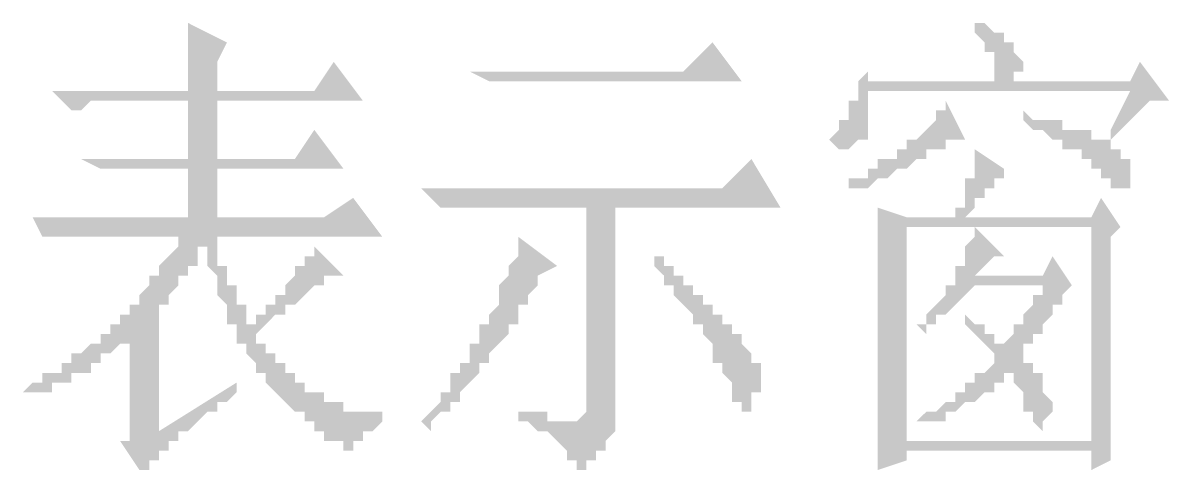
# Model space of a CAD drawing. Header units: inches. Extents: x 11 to 286, y 6 to 196.
# Drawn here: x 243.685 to 248.68, y 38.664 to 40.612 of the extents above; entities that cross this region are included whole.
import ezdxf

# ---------------------------------------------------------------- set-up
doc = ezdxf.new("R2010")
doc.units = ezdxf.units.IN
doc.header["$MEASUREMENT"] = 0
doc.layers.add('PDF_实体填充', color=7, linetype='Continuous', true_color=0xffffff)

msp = doc.modelspace()

# ---------------------------------------------------------------- hatches: boundary and pattern name
at = {"layer": 'PDF_实体填充', "transparency": 33554559}
msp.add_hatch(color=7, dxfattribs=at).paths.add_polyline_path([(244.2774, 38.8338), (244.6161, 39.0454), (244.6161, 39.0031), (244.5738, 38.9608), (244.5314, 38.9608), (244.5314, 38.9184), (244.4891, 38.9184), (244.4468, 38.8761), (244.4044, 38.8338), (244.3621, 38.8338), (244.3621, 38.7914), (244.3198, 38.7914), (244.3198, 38.7491), (244.2774, 38.7491), (244.2774, 38.7068), (244.2351, 38.7068), (244.2351, 38.6644), (244.1928, 38.6644), (244.1081, 38.7914), (244.1504, 38.7914), (244.1504, 38.8338), (244.1504, 38.8761), (244.1504, 38.9184), (244.1504, 39.2571), (244.1504, 39.2148), (244.1081, 39.2148), (244.0658, 39.1724), (244.0234, 39.1724), (244.0234, 39.1301), (243.9811, 39.1301), (243.9811, 39.0878), (243.9388, 39.0878), (243.8964, 39.0878), (243.8964, 39.0454), (243.8541, 39.0454), (243.8118, 39.0454), (243.8118, 39.0031), (243.7694, 39.0031), (243.7271, 39.0031), (243.6848, 39.0031), (243.7271, 39.0454), (243.7694, 39.0454), (243.7694, 39.0878), (243.8118, 39.0878), (243.8541, 39.0878), (243.8541, 39.1301), (243.8964, 39.1301), (243.8964, 39.1724), (243.9388, 39.1724), (243.9811, 39.2148), (244.0234, 39.2148), (244.0234, 39.2571), (244.0658, 39.2571), (244.0658, 39.2994), (244.1081, 39.2994), (244.1081, 39.3418), (244.1504, 39.3418), (244.1504, 39.3841), (244.1928, 39.3841), (244.1928, 39.4264), (244.2351, 39.4688), (244.2351, 39.5111), (244.2774, 39.5111), (244.2774, 39.5534), (244.3198, 39.5958), (244.3621, 39.6381), (244.3621, 39.6804), (243.9388, 39.6804), (243.8964, 39.6804), (243.8541, 39.6804), (243.8118, 39.6804), (243.7694, 39.6804), (243.7271, 39.7651), (244.4044, 39.7651), (244.4044, 39.9768), (244.1504, 39.9768), (244.1081, 39.9768), (244.0658, 39.9768), (244.0234, 39.9768), (243.9388, 40.0191), (244.4044, 40.0191), (244.4044, 40.2731), (244.0658, 40.2731), (244.0234, 40.2731), (243.9811, 40.2731), (243.9388, 40.2308), (243.8964, 40.2308), (243.8118, 40.3154), (244.4044, 40.3154), (244.4044, 40.3578), (244.4044, 40.4001), (244.4044, 40.4424), (244.4044, 40.4848), (244.4044, 40.5271), (244.4044, 40.5694), (244.4044, 40.6118), (244.5738, 40.5271), (244.5314, 40.4424), (244.5314, 40.3154), (244.9548, 40.3154), (245.0394, 40.4424), (245.1664, 40.2731), (244.5314, 40.2731), (244.5314, 40.0191), (244.8701, 40.0191), (244.9548, 40.1461), (245.0818, 39.9768), (244.5314, 39.9768), (244.5314, 39.7651), (244.9971, 39.7651), (245.1241, 39.8498), (245.2511, 39.6804), (244.4891, 39.6804), (244.5314, 39.6804), (244.5314, 39.6381), (244.5314, 39.5958), (244.5314, 39.5534), (244.5738, 39.5534), (244.5738, 39.5111), (244.5738, 39.4688), (244.6161, 39.4688), (244.6161, 39.4264), (244.6161, 39.3841), (244.6584, 39.3841), (244.6584, 39.3418), (244.6584, 39.2994), (244.7008, 39.2994), (244.7008, 39.3418), (244.7431, 39.3418), (244.7431, 39.3841), (244.7854, 39.3841), (244.7854, 39.4264), (244.8278, 39.4264), (244.8278, 39.4688), (244.8701, 39.5111), (244.8701, 39.5534), (244.9124, 39.5534), (244.9124, 39.5958), (244.9548, 39.5958), (244.9548, 39.6381), (245.0818, 39.5111), (244.9971, 39.5111), (244.9971, 39.4688), (244.9548, 39.4688), (244.9124, 39.4264), (244.8701, 39.3841), (244.8278, 39.3841), (244.8278, 39.3418), (244.7854, 39.3418), (244.7431, 39.2994), (244.7008, 39.2571), (244.7008, 39.2148), (244.7431, 39.2148), (244.7431, 39.1724), (244.7854, 39.1724), (244.7854, 39.1301), (244.8278, 39.1301), (244.8278, 39.0878), (244.8701, 39.0878), (244.8701, 39.0454), (244.9124, 39.0454), (244.9124, 39.0031), (244.9548, 39.0031), (244.9971, 39.0031), (244.9971, 38.9608), (245.0394, 38.9608), (245.0818, 38.9608), (245.0818, 38.9184), (245.1241, 38.9184), (245.1664, 38.9184), (245.2088, 38.9184), (245.2511, 38.9184), (245.2511, 38.8761), (245.2088, 38.8338), (245.1664, 38.8338), (245.1664, 38.7914), (245.1241, 38.7914), (245.1241, 38.7491), (245.0818, 38.7491), (245.0818, 38.7914), (245.0394, 38.7914), (244.9971, 38.7914), (244.9971, 38.8338), (244.9548, 38.8338), (244.9548, 38.8761), (244.9124, 38.8761), (244.9124, 38.9184), (244.8701, 38.9184), (244.8278, 38.9608), (244.7854, 39.0031), (244.7431, 39.0454), (244.7431, 39.0878), (244.7008, 39.0878), (244.7008, 39.1301), (244.6584, 39.1724), (244.6584, 39.2148), (244.6161, 39.2148), (244.6161, 39.2571), (244.6161, 39.2994), (244.5738, 39.2994), (244.5738, 39.3418), (244.5738, 39.3841), (244.5314, 39.4264), (244.5314, 39.4688), (244.5314, 39.5111), (244.4891, 39.5534), (244.4891, 39.5958), (244.4891, 39.6381), (244.4468, 39.6381), (244.4468, 39.5958), (244.4468, 39.5534), (244.4044, 39.5534), (244.4044, 39.5111), (244.3621, 39.5111), (244.3621, 39.4688), (244.3198, 39.4264), (244.3198, 39.3841), (244.2774, 39.3841), (244.2774, 39.3418)], flags=0)
h = msp.add_hatch(color=7, dxfattribs=at)
h.paths.add_polyline_path([(248.4261, 39.6804), (248.4261, 39.6381), (248.4261, 39.5958), (248.4261, 39.5534), (248.4261, 39.5534), (248.4261, 39.5111), (248.4261, 39.4688), (248.4261, 39.4264), (248.4261, 39.4264), (248.4261, 39.3841), (248.4261, 39.3418), (248.4261, 39.3418), (248.4261, 39.2994), (248.4261, 39.2571), (248.4261, 39.2571), (248.4261, 39.2148), (248.4261, 39.1724), (248.4261, 39.1724), (248.4261, 39.1301), (248.4261, 39.1301), (248.4261, 39.0878), (248.4261, 39.0878), (248.4261, 39.0454), (248.4261, 39.0031), (248.4261, 39.0031), (248.4261, 39.0031), (248.4261, 38.9608), (248.4261, 38.9608), (248.4261, 38.9184), (248.4261, 38.9184), (248.4261, 38.8761), (248.4261, 38.8761), (248.4261, 38.8761), (248.4261, 38.8338), (248.4261, 38.8338), (248.4261, 38.8338), (248.4261, 38.7914), (248.4261, 38.7914), (248.4261, 38.7914), (248.4261, 38.7491), (248.4261, 38.7491), (248.4261, 38.7491), (248.4261, 38.7491), (248.4261, 38.7491), (248.4261, 38.7068), (248.4261, 38.7068), (248.3414, 38.6644), (248.3414, 38.7491), (247.5371, 38.7491), (247.5371, 38.7068), (247.4101, 38.6644), (247.4101, 38.6644), (247.4101, 38.7068), (247.4101, 38.7068), (247.4101, 38.7491), (247.4101, 38.7491), (247.4101, 38.7914), (247.4101, 38.7914), (247.4101, 38.8338), (247.4101, 38.8338), (247.4101, 38.8761), (247.4101, 38.8761), (247.4101, 38.9184), (247.4101, 38.9184), (247.4101, 38.9608), (247.4101, 38.9608), (247.4101, 39.0031), (247.4101, 39.0031), (247.4101, 39.0454), (247.4101, 39.0454), (247.4101, 39.0878), (247.4101, 39.0878), (247.4101, 39.1301), (247.4101, 39.1301), (247.4101, 39.1724), (247.4101, 39.1724), (247.4101, 39.2148), (247.4101, 39.2148), (247.4101, 39.2571), (247.4101, 39.2571), (247.4101, 39.2994), (247.4101, 39.2994), (247.4101, 39.3418), (247.4101, 39.3418), (247.4101, 39.3841), (247.4101, 39.3841), (247.4101, 39.4264), (247.4101, 39.4264), (247.4101, 39.4688), (247.4101, 39.4688), (247.4101, 39.5111), (247.4101, 39.5111), (247.4101, 39.5534), (247.4101, 39.5534), (247.4101, 39.5958), (247.4101, 39.5958), (247.4101, 39.6381), (247.4101, 39.6381), (247.4101, 39.6804), (247.4101, 39.6804), (247.4101, 39.7228), (247.4101, 39.7228), (247.4101, 39.7651), (247.4101, 39.7651), (247.4101, 39.8074), (247.4101, 39.8074), (247.5371, 39.7651), (247.7488, 39.7651), (247.7488, 39.7651), (247.7488, 39.8074), (247.7911, 39.8074), (247.7911, 39.8498), (247.7911, 39.8498), (247.7911, 39.8498), (247.7911, 39.8921), (247.7911, 39.8921), (247.7911, 39.9344), (247.8334, 39.9344), (247.8334, 39.9768), (247.8334, 39.9768), (247.8334, 40.0191), (247.8334, 40.0191), (247.8334, 40.0614), (247.8334, 40.0614), (247.9604, 39.9768), (247.9604, 39.9768), (247.9604, 39.9768), (247.9604, 39.9344), (247.9604, 39.9344), (247.9181, 39.9344), (247.9181, 39.9344), (247.9181, 39.8921), (247.8758, 39.8921), (247.8758, 39.8921), (247.8758, 39.8498), (247.8334, 39.8498), (247.8334, 39.8074), (247.8334, 39.8074), (247.7911, 39.7651), (247.7911, 39.7651), (248.3414, 39.7651), (248.3838, 39.8498), (248.4684, 39.7228), (248.4261, 39.6804)], flags=0)
h.paths.add_polyline_path([(247.5371, 39.7228), (247.5371, 38.7914), (248.3414, 38.7914), (248.3414, 39.7228), (247.5371, 39.7228)], flags=0)
h.paths.add_polyline_path([(248.0451, 39.1724), (248.0451, 39.1301), (248.0451, 39.1301), (248.0874, 39.1301), (248.0874, 39.0878), (248.0874, 39.0878), (248.1298, 39.0878), (248.1298, 39.0454), (248.1298, 39.0454), (248.1298, 39.0454), (248.1298, 39.0031), (248.1298, 39.0031), (248.1721, 38.9608), (248.1721, 38.9608), (248.1721, 38.9184), (248.1721, 38.9184), (248.1298, 38.8761), (248.1298, 38.8761), (248.1298, 38.8761), (248.1298, 38.8338), (248.1298, 38.8338), (248.0874, 38.8761), (248.0874, 38.8761), (248.0874, 38.8761), (248.0874, 38.9184), (248.0874, 38.9184), (248.0451, 38.9184), (248.0451, 38.9608), (248.0451, 38.9608), (248.0451, 39.0031), (248.0451, 39.0031), (248.0028, 39.0454), (248.0028, 39.0454), (248.0028, 39.0454), (248.0028, 39.0878), (247.9604, 39.0878), (247.9604, 39.0878), (247.9604, 39.0454), (247.9181, 39.0454), (247.9181, 39.0454), (247.9181, 39.0031), (247.8758, 39.0031), (247.8758, 39.0031), (247.8758, 39.0031), (247.8334, 38.9608), (247.8334, 38.9608), (247.8334, 38.9608), (247.7911, 38.9608), (247.7911, 38.9608), (247.7488, 38.9184), (247.7488, 38.9184), (247.7488, 38.9184), (247.7064, 38.9184), (247.7064, 38.9184), (247.7064, 38.8761), (247.6641, 38.8761), (247.6641, 38.8761), (247.6641, 38.8761), (247.6218, 38.8761), (247.6218, 38.8761), (247.5794, 38.8761), (247.5794, 38.8338), (247.5794, 38.8338), (247.5794, 38.8761), (247.5794, 38.8761), (247.6218, 38.9184), (247.6218, 38.9184), (247.6641, 38.9184), (247.6641, 38.9184), (247.6641, 38.9184), (247.7064, 38.9608), (247.7064, 38.9608), (247.7064, 38.9608), (247.7488, 38.9608), (247.7488, 39.0031), (247.7488, 39.0031), (247.7911, 39.0031), (247.7911, 39.0031), (247.7911, 39.0454), (247.8334, 39.0454), (247.8334, 39.0454), (247.8334, 39.0878), (247.8758, 39.0878), (247.8758, 39.0878), (247.8758, 39.0878), (247.9181, 39.1301), (247.9181, 39.1301), (247.9181, 39.1301), (247.9181, 39.1724), (247.9181, 39.1724), (247.9181, 39.1724), (247.8758, 39.2148), (247.8758, 39.2148), (247.8758, 39.2148), (247.8334, 39.2571), (247.8334, 39.2571), (247.8334, 39.2571), (247.7911, 39.2994), (247.7911, 39.2994), (247.7911, 39.2994), (247.7911, 39.2994), (247.7911, 39.3418), (247.7911, 39.3418), (247.8334, 39.2994), (247.8334, 39.2994), (247.8334, 39.2994), (247.8758, 39.2994), (247.8758, 39.2994), (247.8758, 39.2571), (247.9181, 39.2571), (247.9181, 39.2571), (247.9181, 39.2148), (247.9604, 39.2148), (247.9604, 39.2148), (247.9604, 39.2148), (247.9604, 39.2148), (248.0028, 39.2571), (248.0028, 39.2571), (248.0028, 39.2571), (248.0028, 39.2994), (248.0451, 39.2994), (248.0451, 39.2994), (248.0451, 39.3418), (248.0451, 39.3418), (248.0874, 39.3841), (248.0874, 39.3841), (248.0874, 39.3841), (248.0874, 39.4264), (248.1298, 39.4264), (248.1298, 39.4688), (247.8334, 39.4688), (247.7911, 39.4264), (247.7911, 39.4264), (247.7911, 39.4264), (247.7911, 39.4264), (247.7488, 39.3841), (247.7488, 39.3841), (247.7488, 39.3841), (247.7064, 39.3418), (247.7064, 39.3418), (247.7064, 39.3418), (247.6641, 39.3418), (247.6641, 39.2994), (247.6218, 39.2994), (247.6218, 39.2994), (247.6218, 39.2994), (247.6218, 39.2571), (247.5794, 39.2994), (247.6218, 39.2994), (247.6218, 39.3418), (247.6218, 39.3418), (247.6641, 39.3841), (247.6641, 39.3841), (247.6641, 39.3841), (247.7064, 39.4264), (247.7064, 39.4264), (247.7064, 39.4264), (247.7064, 39.4688), (247.7488, 39.4688), (247.7488, 39.5111), (247.7488, 39.5111), (247.7488, 39.5111), (247.7488, 39.5111), (247.7488, 39.5534), (247.7911, 39.5534), (247.7911, 39.5958), (247.7911, 39.5958), (247.7911, 39.6381), (247.7911, 39.6381), (247.8334, 39.6804), (247.8334, 39.6804), (247.8334, 39.6804), (247.8334, 39.7228), (247.9604, 39.5958), (247.9181, 39.5958), (247.9181, 39.5958), (247.9181, 39.5958), (247.8758, 39.5534), (247.8758, 39.5534), (247.8758, 39.5534), (247.8334, 39.5111), (247.8334, 39.5111), (248.1298, 39.5111), (248.1721, 39.5958), (248.2568, 39.4688), (248.2144, 39.4264), (248.2144, 39.3841), (248.1721, 39.3841), (248.1721, 39.3418), (248.1721, 39.3418), (248.1721, 39.3418), (248.1298, 39.2994), (248.1298, 39.2994), (248.1298, 39.2571), (248.1298, 39.2571), (248.0874, 39.2571), (248.0874, 39.2148), (248.0874, 39.2148), (248.0451, 39.2148), (248.0451, 39.1724), (248.0451, 39.1724), (248.0451, 39.1724), (248.0451, 39.1724), (248.0451, 39.1724)], flags=0)
h.paths.add_polyline_path([(248.4261, 40.1461), (248.5108, 40.3154), (247.3678, 40.3154), (247.3678, 40.2731), (247.3678, 40.2308), (247.3678, 40.2308), (247.3678, 40.1884), (247.3678, 40.1884), (247.3678, 40.1461), (247.3678, 40.1461), (247.3678, 40.1461), (247.3678, 40.1038), (247.3254, 40.1038), (247.3254, 40.1038), (247.3254, 40.1038), (247.2831, 40.0614), (247.2831, 40.0614), (247.2831, 40.0614), (247.2831, 40.0614), (247.2408, 40.0614), (247.2408, 40.0614), (247.2408, 40.0614), (247.1984, 40.1038), (247.1984, 40.1038), (247.1984, 40.1038), (247.1984, 40.1038), (247.2408, 40.1461), (247.2408, 40.1461), (247.2408, 40.1461), (247.2408, 40.1884), (247.2831, 40.1884), (247.2831, 40.2308), (247.2831, 40.2308), (247.2831, 40.2308), (247.2831, 40.2731), (247.3254, 40.2731), (247.3254, 40.2731), (247.3254, 40.3154), (247.3254, 40.3154), (247.3254, 40.3578), (247.3254, 40.3578), (247.3678, 40.4001), (247.3678, 40.4001), (247.3678, 40.4424), (247.3678, 40.4424), (247.3678, 40.3578), (247.9181, 40.3578), (247.9181, 40.3578), (247.9181, 40.4001), (247.9181, 40.4001), (247.9181, 40.4424), (247.9181, 40.4424), (247.9181, 40.4848), (247.9181, 40.4848), (247.8758, 40.4848), (247.8758, 40.5271), (247.8758, 40.5271), (247.8758, 40.5271), (247.8334, 40.5694), (247.8334, 40.5694), (247.8334, 40.5694), (247.8334, 40.5694), (247.8334, 40.6118), (247.8758, 40.6118), (247.8758, 40.6118), (247.9181, 40.5694), (247.9181, 40.5694), (247.9181, 40.5694), (247.9604, 40.5694), (247.9604, 40.5694), (247.9604, 40.5271), (248.0028, 40.5271), (248.0028, 40.5271), (248.0028, 40.5271), (248.0028, 40.5271), (248.0028, 40.4848), (248.0028, 40.4848), (248.0451, 40.4424), (248.0451, 40.4424), (248.0451, 40.4424), (248.0451, 40.4001), (248.0028, 40.4001), (248.0028, 40.3578), (248.0028, 40.3578), (248.0028, 40.3578), (248.5108, 40.3578), (248.5531, 40.4424), (248.6801, 40.2731), (248.6801, 40.2731), (248.6378, 40.2731), (248.6378, 40.2731), (248.5954, 40.2731), (248.5954, 40.2731), (248.5954, 40.2731), (248.5531, 40.2308), (248.5531, 40.2308), (248.5531, 40.2308), (248.5108, 40.1884), (248.5108, 40.1884), (248.5108, 40.1884), (248.4684, 40.1461), (248.4684, 40.1461), (248.4684, 40.1461), (248.4261, 40.1038), (248.4261, 40.1038), (248.4261, 40.1461)], flags=0)
h.paths.add_polyline_path([(247.7064, 40.2731), (247.7911, 40.1038), (247.7911, 40.1038), (247.7911, 40.1038), (247.7488, 40.1038), (247.7488, 40.1038), (247.7488, 40.1038), (247.7064, 40.1038), (247.7064, 40.0614), (247.7064, 40.0614), (247.6641, 40.0614), (247.6641, 40.0614), (247.6218, 40.0614), (247.6218, 40.0191), (247.5794, 40.0191), (247.5794, 40.0191), (247.5794, 40.0191), (247.5794, 40.0191), (247.5371, 39.9768), (247.5371, 39.9768), (247.5371, 39.9768), (247.4948, 39.9768), (247.4948, 39.9768), (247.4524, 39.9344), (247.4524, 39.9344), (247.4524, 39.9344), (247.4101, 39.9344), (247.4101, 39.9344), (247.4101, 39.9344), (247.3678, 39.8921), (247.3678, 39.8921), (247.3254, 39.8921), (247.3254, 39.8921), (247.3254, 39.8921), (247.2831, 39.8921), (247.2831, 39.8498), (247.2831, 39.8921), (247.2831, 39.8921), (247.2831, 39.9344), (247.3254, 39.9344), (247.3254, 39.9344), (247.3254, 39.9344), (247.3678, 39.9344), (247.3678, 39.9768), (247.3678, 39.9768), (247.4101, 39.9768), (247.4101, 39.9768), (247.4101, 40.0191), (247.4524, 40.0191), (247.4524, 40.0191), (247.4948, 40.0191), (247.4948, 40.0614), (247.4948, 40.0614), (247.5371, 40.0614), (247.5371, 40.0614), (247.5371, 40.1038), (247.5794, 40.1038), (247.5794, 40.1038), (247.5794, 40.1038), (247.6218, 40.1461), (247.6218, 40.1461), (247.6218, 40.1461), (247.6641, 40.1884), (247.6641, 40.1884), (247.6641, 40.1884), (247.6641, 40.2308), (247.7064, 40.2308), (247.7064, 40.2308), (247.7064, 40.2731), (247.7064, 40.2731)], flags=0)
h.paths.add_polyline_path([(248.0451, 40.2308), (248.0874, 40.1884), (248.1298, 40.1884), (248.1298, 40.1884), (248.1721, 40.1884), (248.1721, 40.1884), (248.2144, 40.1884), (248.2144, 40.1461), (248.2568, 40.1461), (248.2568, 40.1461), (248.2568, 40.1461), (248.2991, 40.1461), (248.2991, 40.1461), (248.2991, 40.1461), (248.3414, 40.1461), (248.3414, 40.1038), (248.3414, 40.1038), (248.3838, 40.1038), (248.3838, 40.1038), (248.3838, 40.1038), (248.4261, 40.1038), (248.4261, 40.1038), (248.4261, 40.1038), (248.4261, 40.0614), (248.4684, 40.0614), (248.4684, 40.0614), (248.4684, 40.0191), (248.5108, 40.0191), (248.5108, 40.0191), (248.5108, 39.9768), (248.5108, 39.9768), (248.5108, 39.9768), (248.5108, 39.9344), (248.5108, 39.8921), (248.5108, 39.8921), (248.4684, 39.8921), (248.4684, 39.8921), (248.4684, 39.8921), (248.4684, 39.8921), (248.4261, 39.8921), (248.4261, 39.8921), (248.4261, 39.9344), (248.4261, 39.9344), (248.3838, 39.9344), (248.3838, 39.9768), (248.3838, 39.9768), (248.3414, 39.9768), (248.3414, 39.9768), (248.3414, 40.0191), (248.2991, 40.0191), (248.2991, 40.0191), (248.2991, 40.0614), (248.2568, 40.0614), (248.2568, 40.0614), (248.2568, 40.0614), (248.2144, 40.0614), (248.2144, 40.1038), (248.2144, 40.1038), (248.1721, 40.1038), (248.1721, 40.1038), (248.1298, 40.1461), (248.1298, 40.1461), (248.1298, 40.1461), (248.0874, 40.1461), (248.0874, 40.1461), (248.0451, 40.1884), (248.0451, 40.1884), (248.0451, 40.2308), (248.0451, 40.2308)], flags=0)
h = msp.add_hatch(color=7, dxfattribs=at)
h.paths.add_polyline_path([(245.6321, 40.4001), (246.5634, 40.4001), (246.6904, 40.5271), (246.8174, 40.3578), (245.8438, 40.3578), (245.8438, 40.3578), (245.8014, 40.3578), (245.8014, 40.3578), (245.8014, 40.3578), (245.7591, 40.3578), (245.7591, 40.3578), (245.7168, 40.3578), (245.7168, 40.3578), (245.7168, 40.3578), (245.7168, 40.3578), (245.6321, 40.4001)], flags=0)
h.paths.add_polyline_path([(245.4204, 39.8921), (246.7328, 39.8921), (246.8598, 40.0191), (246.9868, 39.8074), (246.2671, 39.8074), (246.2671, 38.9184), (246.2671, 38.8761), (246.2671, 38.8761), (246.2671, 38.8338), (246.2671, 38.8338), (246.2671, 38.8338), (246.2248, 38.7914), (246.2248, 38.7914), (246.2248, 38.7914), (246.2248, 38.7491), (246.2248, 38.7491), (246.1824, 38.7491), (246.1824, 38.7068), (246.1824, 38.7068), (246.1401, 38.7068), (246.1401, 38.7068), (246.1401, 38.6644), (246.0978, 38.6644), (246.0978, 38.6644), (246.0978, 38.6644), (246.0978, 38.6644), (246.0978, 38.7068), (246.0554, 38.7068), (246.0554, 38.7068), (246.0554, 38.7491), (246.0554, 38.7491), (246.0554, 38.7491), (246.0554, 38.7491), (246.0131, 38.7914), (246.0131, 38.7914), (246.0131, 38.7914), (245.9708, 38.8338), (245.9708, 38.8338), (245.9708, 38.8338), (245.9284, 38.8338), (245.9284, 38.8338), (245.8861, 38.8761), (245.8861, 38.8761), (245.8438, 38.8761), (245.8438, 38.9184), (245.8861, 38.9184), (245.8861, 38.9184), (245.9284, 38.9184), (245.9284, 38.9184), (245.9708, 38.9184), (245.9708, 38.8761), (246.0131, 38.8761), (246.0131, 38.8761), (246.0554, 38.8761), (246.0554, 38.8761), (246.0554, 38.8761), (246.0554, 38.8761), (246.0978, 38.8761), (246.0978, 38.8761), (246.0978, 38.8761), (246.0978, 38.8761), (246.1401, 38.9184), (246.1401, 38.9184), (246.1401, 38.9184), (246.1401, 38.9608), (246.1401, 38.9608), (246.1401, 39.0031), (246.1401, 39.0031), (246.1401, 39.8074), (245.6321, 39.8074), (245.6321, 39.8074), (245.6321, 39.8074), (245.5898, 39.8074), (245.5898, 39.8074), (245.5474, 39.8074), (245.5474, 39.8074), (245.5474, 39.8074), (245.5051, 39.8074), (245.5051, 39.8074), (245.5051, 39.8074), (245.4204, 39.8921)], flags=0)
h.paths.add_polyline_path([(245.8438, 39.6804), (246.0131, 39.5534), (245.9284, 39.5111), (245.9284, 39.4688), (245.9284, 39.4688), (245.8861, 39.4264), (245.8861, 39.4264), (245.8861, 39.4264), (245.8861, 39.3841), (245.8438, 39.3841), (245.8438, 39.3418), (245.8438, 39.3418), (245.8438, 39.2994), (245.8014, 39.2994), (245.8014, 39.2994), (245.8014, 39.2571), (245.8014, 39.2571), (245.7591, 39.2148), (245.7591, 39.2148), (245.7591, 39.2148), (245.7168, 39.1724), (245.7168, 39.1724), (245.7168, 39.1724), (245.7168, 39.1301), (245.6744, 39.1301), (245.6744, 39.0878), (245.6744, 39.0878), (245.6744, 39.0878), (245.6321, 39.0454), (245.6321, 39.0454), (245.6321, 39.0454), (245.5898, 39.0031), (245.5898, 39.0031), (245.5898, 39.0031), (245.5898, 38.9608), (245.5474, 38.9608), (245.5474, 38.9608), (245.5474, 38.9184), (245.5051, 38.9184), (245.5051, 38.9184), (245.5051, 38.9184), (245.4628, 38.8761), (245.4628, 38.8761), (245.4628, 38.8761), (245.4628, 38.8338), (245.4628, 38.8338), (245.4204, 38.8761), (245.4204, 38.8761), (245.4628, 38.9184), (245.4628, 38.9184), (245.4628, 38.9184), (245.5051, 38.9608), (245.5051, 38.9608), (245.5051, 39.0031), (245.5051, 39.0031), (245.5474, 39.0031), (245.5474, 39.0454), (245.5474, 39.0454), (245.5474, 39.0878), (245.5898, 39.0878), (245.5898, 39.0878), (245.5898, 39.1301), (245.5898, 39.1301), (245.6321, 39.1301), (245.6321, 39.1724), (245.6321, 39.1724), (245.6321, 39.2148), (245.6744, 39.2148), (245.6744, 39.2571), (245.6744, 39.2571), (245.6744, 39.2571), (245.6744, 39.2994), (245.7168, 39.2994), (245.7168, 39.3418), (245.7168, 39.3418), (245.7168, 39.3418), (245.7591, 39.3841), (245.7591, 39.3841), (245.7591, 39.4264), (245.7591, 39.4264), (245.7591, 39.4688), (245.7591, 39.4688), (245.8014, 39.5111), (245.8014, 39.5111), (245.8014, 39.5111), (245.8014, 39.5534), (245.8014, 39.5534), (245.8438, 39.5958), (245.8438, 39.5958), (245.8438, 39.6381), (245.8438, 39.6381), (245.8438, 39.6804), (245.8438, 39.6804)], flags=0)
h.paths.add_polyline_path([(246.4364, 39.5958), (246.4364, 39.5958), (246.4788, 39.5958), (246.4788, 39.5534), (246.5211, 39.5534), (246.5211, 39.5111), (246.5634, 39.5111), (246.5634, 39.5111), (246.5634, 39.4688), (246.6058, 39.4688), (246.6058, 39.4688), (246.6058, 39.4264), (246.6481, 39.4264), (246.6481, 39.4264), (246.6481, 39.3841), (246.6904, 39.3841), (246.6904, 39.3841), (246.6904, 39.3418), (246.6904, 39.3418), (246.7328, 39.3418), (246.7328, 39.3418), (246.7328, 39.2994), (246.7328, 39.2994), (246.7751, 39.2994), (246.7751, 39.2994), (246.7751, 39.2571), (246.7751, 39.2571), (246.7751, 39.2571), (246.8174, 39.2571), (246.8174, 39.2148), (246.8174, 39.2148), (246.8598, 39.1724), (246.8598, 39.1724), (246.8598, 39.1301), (246.8598, 39.1301), (246.9021, 39.1301), (246.9021, 39.0878), (246.9021, 39.0878), (246.9021, 39.0878), (246.9021, 39.0454), (246.9021, 39.0454), (246.9021, 39.0031), (246.8598, 39.0031), (246.8598, 38.9608), (246.8598, 38.9608), (246.8598, 38.9184), (246.8598, 38.9184), (246.8174, 38.9184), (246.8174, 38.9184), (246.8174, 38.9184), (246.8174, 38.9184), (246.8174, 38.9608), (246.7751, 38.9608), (246.7751, 39.0031), (246.7751, 39.0031), (246.7751, 39.0031), (246.7751, 39.0454), (246.7751, 39.0454), (246.7328, 39.0878), (246.7328, 39.0878), (246.7328, 39.0878), (246.7328, 39.1301), (246.6904, 39.1301), (246.6904, 39.1724), (246.6904, 39.1724), (246.6904, 39.2148), (246.6904, 39.2148), (246.6481, 39.2571), (246.6481, 39.2571), (246.6481, 39.2571), (246.6481, 39.2994), (246.6058, 39.2994), (246.6058, 39.2994), (246.6058, 39.3418), (246.6058, 39.3418), (246.6058, 39.3418), (246.5634, 39.3841), (246.5634, 39.3841), (246.5634, 39.3841), (246.5211, 39.4264), (246.5211, 39.4264), (246.5211, 39.4688), (246.5211, 39.4688), (246.4788, 39.4688), (246.4788, 39.5111), (246.4788, 39.5111), (246.4364, 39.5534), (246.4364, 39.5534), (246.4364, 39.5534), (246.4364, 39.5958), (246.4364, 39.5958), (246.4364, 39.5958)], flags=0)

doc.saveas('drawing.dxf')
